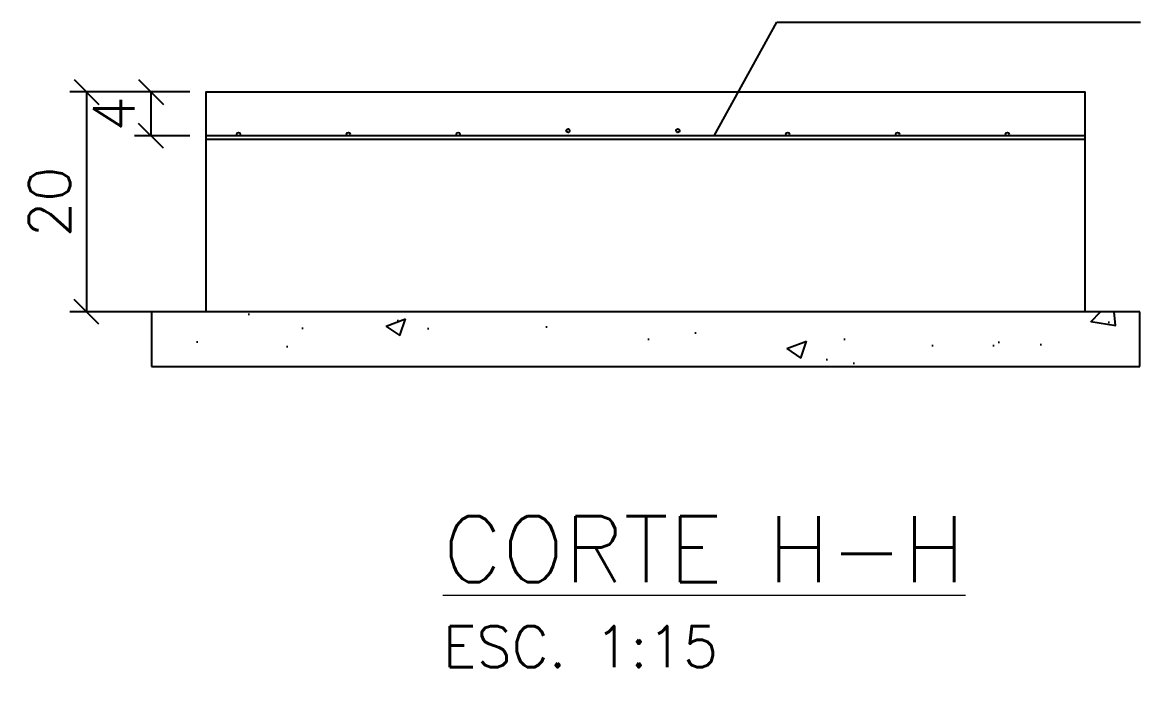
# Model space of a CAD drawing. Header units: millimetres. Extents: x 2593 to 3854, y 1234 to 2125.
# Drawn here: x 3612.3 to 3714.1, y 1394.6 to 1454.4 of the extents above; entities that cross this region are included whole.
import ezdxf

# ---------------------------------------------------------------- set-up
doc = ezdxf.new("R2010")
doc.units = ezdxf.units.MM
doc.layers.add('CL1', color=8, linetype='Continuous')
doc.layers.add('CL5', color=5, linetype='Continuous')
doc.layers.add('GSB', color=7, linetype='Continuous', lineweight=0)
doc.layers.add('SL2', color=3, linetype='Continuous', lineweight=0)
doc.styles.add('COTA', font='romans.shx')
doc.styles.add('ROMANS', font='ROMANS.SHX')
doc.dimstyles.new('VALE 1-15 - [1-15]', dxfattribs={"dimscale": 1.5, "dimtxt": 2.5, "dimasz": 1.5, "dimexe": 1, "dimexo": 1, "dimgap": 1, "dimtad": 1, "dimdec": 0, "dimzin": 0, "dimdsep": 46, "dimtxsty": 'ROMANS', "dimblk": 'OBLIQUE', "dimcen": 0, "dimclrd": 7, "dimclre": 7, "dimclrt": 3, "dimadec": 1, "dimazin": 0, "dimtfac": 1, "dimtdec": 0, "dimtmove": 1, "dimatfit": 3, "dimfxl": 1, "dimtolj": 1, "dimtzin": 0, "dimarcsym": 0})

# ---------------------------------------------------------------- blocks, each defined once
blk = doc.blocks.new('_Oblique')
at = {"color": 0, "linetype": 'ByBlock', "lineweight": -2}
blk.add_line((0.5, 0.5), (-0.5, -0.5), dxfattribs=at)
blk = doc.blocks.new('*D39')
at = {"layer": 'Defpoints', "color": 0, "transparency": 16777216}
for p in [(3624.04, 1448.07), (3629.07, 1448.07), (3629.07, 1444.07)]:
    blk.add_point(p, dxfattribs=at)
at = {"layer": 'SL2', "color": 7, "lineweight": -2, "transparency": 16777216}
for p, q in [((3627.57, 1448.07), (3622.54, 1448.07)), ((3624.04, 1444.07), (3624.04, 1448.07)), ((3627.57, 1444.07), (3622.54, 1444.07))]:
    blk.add_line(p, q, dxfattribs=at)
at = {"layer": 'SL2', "color": 7, "lineweight": -2, "transparency": 16777216, "xscale": 2.25, "yscale": 2.25, "zscale": 2.25}
for p, rotation in [((3624.04, 1448.07), 90), ((3624.04, 1444.07), 270)]:
    blk.add_blockref('_Oblique', p, dxfattribs=dict(at, rotation=rotation))
at = {"layer": 'SL2', "color": 3, "transparency": 16777216, "insert": (3620.66, 1446.07), "char_height": 3.75, "attachment_point": 5, "rotation": 90, "style": 'ROMANS'}
blk.add_mtext('\\A1;4', dxfattribs=at)
blk = doc.blocks.new('*D40')
at = {"layer": 'Defpoints', "color": 0, "transparency": 16777216}
for p in [(3629.07, 1448.07), (3618.16, 1428.07), (3629.07, 1428.07)]:
    blk.add_point(p, dxfattribs=at)
at = {"layer": 'SL2', "color": 7, "lineweight": -2, "transparency": 16777216}
for p, q in [((3627.57, 1448.07), (3616.66, 1448.07)), ((3618.16, 1448.07), (3618.16, 1428.07)), ((3627.57, 1428.07), (3616.66, 1428.07))]:
    blk.add_line(p, q, dxfattribs=at)
at = {"layer": 'SL2', "color": 7, "lineweight": -2, "transparency": 16777216, "xscale": 2.25, "yscale": 2.25, "zscale": 2.25}
for p, rotation in [((3618.16, 1448.07), 90), ((3618.16, 1428.07), 270)]:
    blk.add_blockref('_Oblique', p, dxfattribs=dict(at, rotation=rotation))
at = {"layer": 'SL2', "color": 3, "transparency": 16777216, "insert": (3614.79, 1438.07), "char_height": 3.75, "attachment_point": 5, "rotation": 90, "style": 'ROMANS'}
blk.add_mtext('\\A1;20', dxfattribs=at)

msp = doc.modelspace()

# ---------------------------------------------------------------- hatches: boundary and pattern name
at = {"layer": 'CL1', "linetype": 'Continuous', "ltscale": 125}
h = msp.add_hatch(dxfattribs=at)
h.set_pattern_fill('AR-CONC', color=256, scale=0.1)
h.set_pattern_definition([(50, (-7827.411, -4889.631), (18.218467, -1.593909), [1.905, -20.955]), (355, (-7827.411, -4889.631), (-3.524342, 19.105685), [1.524, -16.764058]), (100.45144, (-7825.893, -4889.764), (14.694125, 17.511775), [1.619, -17.809024]), (46.1842, (-7827.41, -4884.551), (27.107904, -4.204233), [2.8575, -31.4325]), (96.63556, (-7825.152, -4884.902), (23.740413, 24.74261), [2.4285, -26.71356]), (351.18415, (-7827.41, -4884.55), (23.740413, 24.74261), [2.285997, -25.145973]), (21, (-7824.871, -4885.821), (15.161439, -10.22652), [1.905, -20.955]), (326, (-7824.871, -4885.821), (6.180203, 18.418797), [1.524, -16.764]), (71.45144, (-7823.608, -4886.673), (21.341642, 8.192277), [1.619, -17.808994]), (37.5, (-7827.411, -4889.631), (0.3088603, 8.455504), [0, -16.5608, 0, -17.018, 0, -16.8275]), (7.5, (-7827.411, -4889.631), (6.681966, 10.0180575), [0, -9.7028, 0, -16.1798, 0, -6.4135]), (327.5, (-7833.075, -4889.631), (13.5590595, -0.5728744), [0, -6.35, 0, -19.812, 0, -26.289]), (317.5, (-7835.615, -4889.631), (14.812918, 2.542649), [0, -8.255, 0, -13.1572, 0, -18.669])])
h.paths.add_polyline_path([(3714.07, 1428.07), (3709.07, 1428.07), (3629.07, 1428.07), (3624.07, 1428.07), (3624.07, 1423.07), (3709.07, 1423.07), (3714.07, 1423.07)])

# ---------------------------------------------------------------- linework, layer by layer
for p, q in [((3675.31, 1444.07), (3681.02, 1454.41)), ((3681.02, 1454.41), (3714.14, 1454.41))]:
    msp.add_line(p, q)
for p, q in [((3629.07, 1428.07), (3624.07, 1428.07)), ((3624.07, 1428.07), (3624.07, 1423.07)), ((3714.07, 1428.07), (3709.07, 1428.07)), ((3714.07, 1423.07), (3714.07, 1428.07)), ((3624.07, 1423.07), (3709.07, 1423.07)), ((3709.07, 1423.07), (3714.07, 1423.07))]:
    msp.add_line(p, q, dxfattribs=at)
for points in [[(3629.07, 1438.07), (3629.07, 1448.07), (3709.07, 1448.07), (3709.07, 1438.07)], [(3709.07, 1438.07), (3709.07, 1428.07), (3629.07, 1428.07), (3629.07, 1438.07)]]:
    msp.add_lwpolyline(points, dxfattribs=at)
at = {"layer": 'CL5'}
for p, q in [((3709.07, 1444.07), (3629.04, 1444.07)), ((3709.07, 1443.75), (3629.04, 1443.75))]:
    msp.add_line(p, q, dxfattribs=at)
for centre in [(3632.01, 1444.23), (3642.01, 1444.23), (3652.01, 1444.23), (3662.01, 1444.55), (3672.01, 1444.55), (3682.01, 1444.23), (3692.01, 1444.23), (3702.01, 1444.23)]:
    msp.add_circle(centre, 0.162, dxfattribs=at)

# ---------------------------------------------------------------- texts
at = {"layer": 'GSB', "insert": (3650.61, 1402.59), "char_height": 4.5, "width": 54.9296, "attachment_point": 4, "style": 'COTA', "bg_fill": 3, "box_fill_scale": 1.25, "bg_fill_color": 256, "bg_fill_true_color": 13158600, "bg_fill_transparency": 0}
msp.add_mtext('{\\H1.3333x;\\L\\C1;CORTE H-H\\P\\H0.62502x;\\l\\C3;ESC. 1:15}', dxfattribs=at)

# ---------------------------------------------------------------- dimensions: what is measured, and where the dimension line sits
at = {"layer": 'SL2'}
dim = msp.add_linear_dim(base=(3618.16, 1428.07), p1=(3629.07, 1448.07), p2=(3629.07, 1428.07), angle=90, dimstyle='VALE 1-15 - [1-15]', dxfattribs=at)
dim.commit()
dim.dimension.update_dxf_attribs({"geometry": '*D40', "text_midpoint": (3614.79, 1438.07)})
dim = msp.add_linear_dim(base=(3624.04, 1448.07), p1=(3629.07, 1444.07), p2=(3629.07, 1448.07), angle=90, dimstyle='VALE 1-15 - [1-15]', dxfattribs=at)
dim.commit()
dim.dimension.update_dxf_attribs({"geometry": '*D39', "text_midpoint": (3624.04, 1446.07), "dimtype": 160})

doc.saveas('drawing.dxf')
